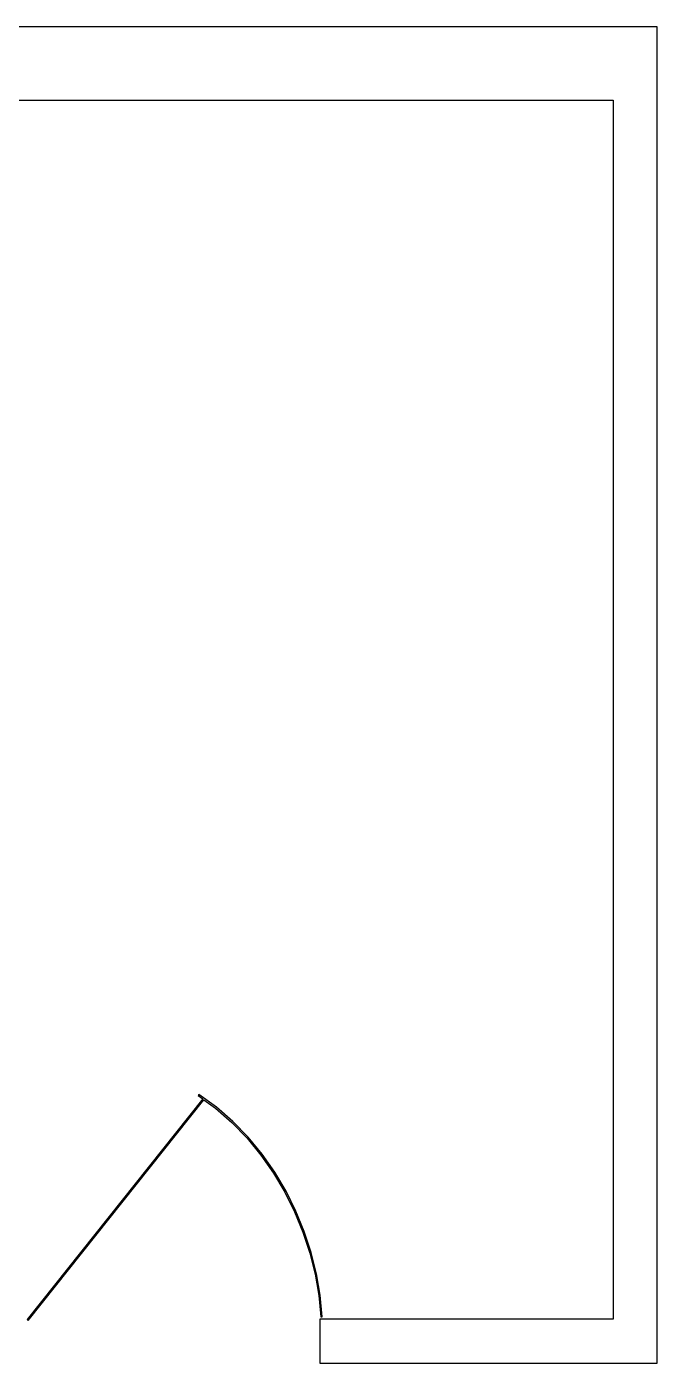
# Model space of a CAD drawing. Header units: metres. Extents: x -12.3 to 21.7, y -8.9 to 7.5.
# Drawn here: x 8.201 to 10.35, y 2.9 to 7.45 of the extents above; entities that cross this region are included whole.
import ezdxf

# ---------------------------------------------------------------- set-up
doc = ezdxf.new("R2010")
doc.units = ezdxf.units.M

msp = doc.modelspace()

# ---------------------------------------------------------------- linework, layer by layer
for p, q in [((10.35, 7.45), (-12.35, 7.45)), ((10.35, 2.89999), (10.35, 7.45)), ((7.2, 7.2), (10.2, 7.2)), ((10.2, 7.2), (10.2, 3.04999)), ((8.80133, 3.79973), (8.20284, 3.04869)), ((8.20674, 3.04558), (8.80539, 3.7968)), ((8.78816, 3.81543), (8.78523, 3.81139)), ((8.78523, 3.81139), (8.80133, 3.79973)), ((8.84789, 3.77222), (8.78816, 3.81543)), ((8.80539, 3.7968), (8.84477, 3.7683)), ((8.84477, 3.7683), (8.90044, 3.71983)), ((8.90388, 3.72346), (8.84789, 3.77222)), ((8.90044, 3.71983), (8.95203, 3.66655)), ((8.95575, 3.66988), (8.90388, 3.72346)), ((8.95203, 3.66655), (8.99936, 3.60895)), ((9.00334, 3.61197), (8.95575, 3.66988)), ((8.99936, 3.60895), (9.04225, 3.54759)), ((9.04646, 3.55031), (9.00334, 3.61197)), ((9.08493, 3.48541), (9.04646, 3.55031)), ((9.04225, 3.54759), (9.08054, 3.48303)), ((9.08054, 3.48303), (9.11403, 3.41577)), ((9.11858, 3.41785), (9.08493, 3.48541)), ((9.11403, 3.41577), (9.14255, 3.34637)), ((9.14723, 3.34811), (9.11858, 3.41785)), ((9.14255, 3.34637), (9.16589, 3.27538)), ((9.1707, 3.27676), (9.14723, 3.34811)), ((9.1888, 3.20435), (9.1707, 3.27676)), ((9.16589, 3.27538), (9.1839, 3.20332)), ((9.1839, 3.20332), (9.19638, 3.13072)), ((9.20134, 3.13139), (9.1888, 3.20435)), ((9.19638, 3.13072), (9.20317, 3.05815)), ((9.20815, 3.05862), (9.20134, 3.13139)), ((8.20284, 3.04869), (8.20674, 3.04558)), ((10.2, 3.04999), (9.2, 3.04999)), ((9.2, 3.04999), (9.2, 2.89999)), ((9.20317, 3.05815), (9.20815, 3.05862)), ((9.2, 2.89999), (10.35, 2.89999))]:
    msp.add_line(p, q)

doc.saveas('drawing.dxf')
